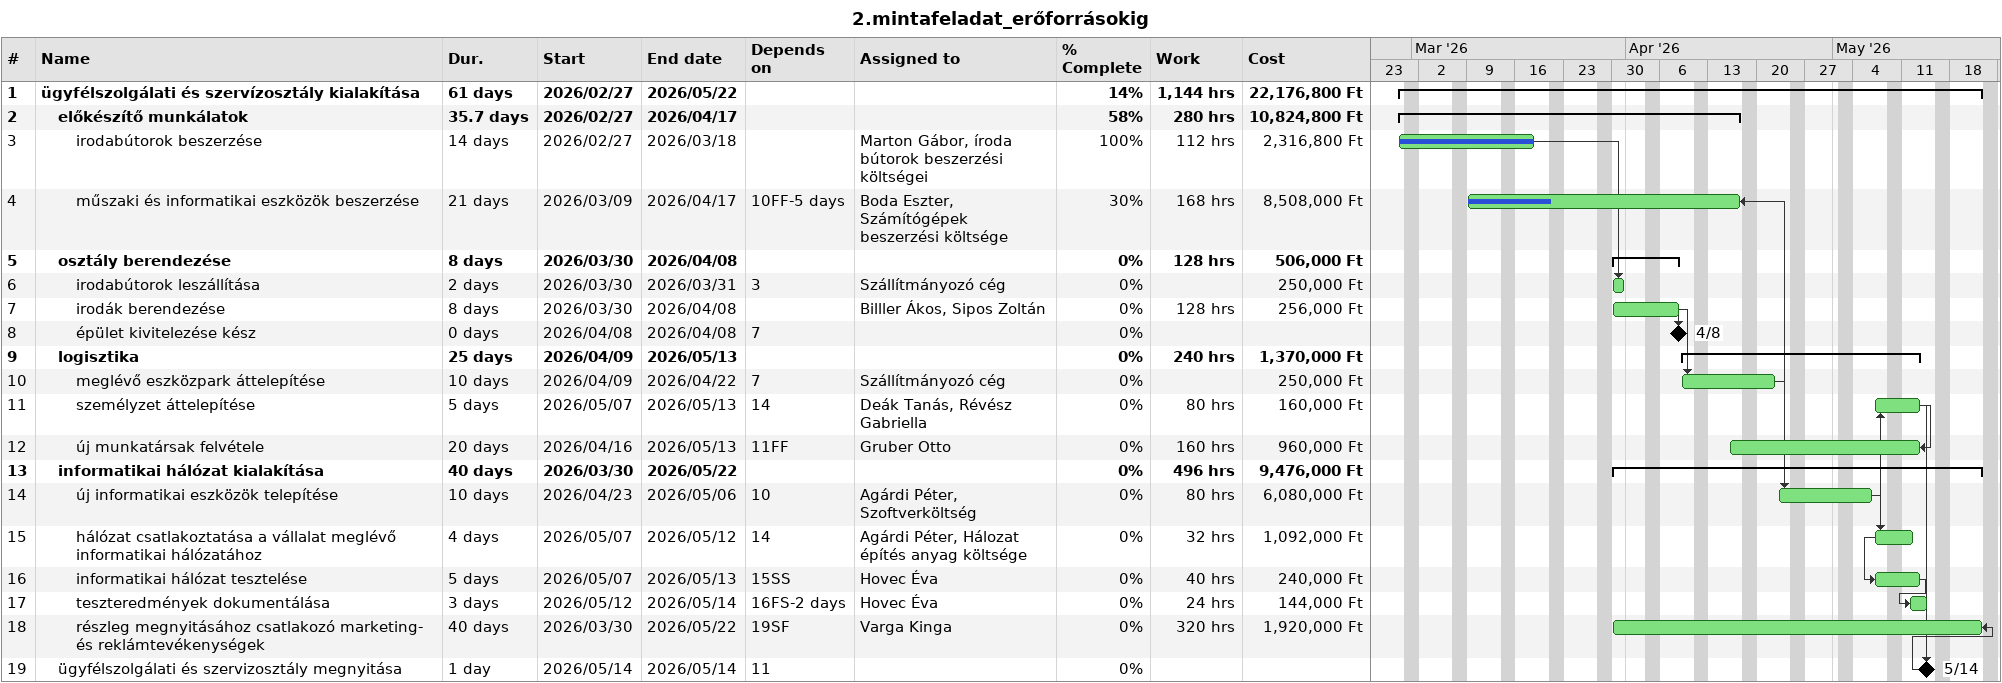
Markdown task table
2.mintafeladat_erőforrásokig

| ID | Level | Task | Duration | Start | Finish | Predecessors | Resources | % complete | Work (h) | Cost (Ft) |
|---|---|---|---|---|---|---|---|---|---|---|
| 1 | 1 | **ügyfélszolgálati és szervízosztály kialakítása** | 61d | 2026-02-27 | 2026-05-22 |  |  | 14 | 1144 | 22176800 |
| 2 | 2 | **előkészítő munkálatok** | 35.7d | 2026-02-27 | 2026-04-17 |  |  | 58 | 280 | 10824800 |
| 3 | 3 | irodabútorok beszerzése | 14d | 2026-02-27 | 2026-03-18 |  | Marton Gábor, íroda bútorok beszerzési költségei | 100 | 112 | 2316800 |
| 4 | 3 | műszaki és informatikai eszközök beszerzése | 21d | 2026-03-09 | 2026-04-17 | 10FF-5d | Boda Eszter, Számítógépek beszerzési költsége | 30 | 168 | 8508000 |
| 5 | 2 | **osztály berendezése** | 8d | 2026-03-30 | 2026-04-08 |  |  | 0 | 128 | 506000 |
| 6 | 3 | irodabútorok leszállítása | 2d | 2026-03-30 | 2026-03-31 | 3 | Szállítmányozó cég | 0 |  | 250000 |
| 7 | 3 | irodák berendezése | 8d | 2026-03-30 | 2026-04-08 |  | Billler Ákos, Sipos Zoltán | 0 | 128 | 256000 |
| 8 | 3 | épület kivitelezése kész | 0d | 2026-04-08 | 2026-04-08 | 7 |  | 0 |  |  |
| 9 | 2 | **logisztika** | 25d | 2026-04-09 | 2026-05-13 |  |  | 0 | 240 | 1370000 |
| 10 | 3 | meglévő eszközpark áttelepítése | 10d | 2026-04-09 | 2026-04-22 | 7 | Szállítmányozó cég | 0 |  | 250000 |
| 11 | 3 | személyzet áttelepítése | 5d | 2026-05-07 | 2026-05-13 | 14 | Deák Tanás, Révész Gabriella | 0 | 80 | 160000 |
| 12 | 3 | új munkatársak felvétele | 20d | 2026-04-16 | 2026-05-13 | 11FF | Gruber Otto | 0 | 160 | 960000 |
| 13 | 2 | **informatikai hálózat kialakítása** | 40d | 2026-03-30 | 2026-05-22 |  |  | 0 | 496 | 9476000 |
| 14 | 3 | új informatikai eszközök telepítése | 10d | 2026-04-23 | 2026-05-06 | 10 | Agárdi Péter, Szoftverköltség | 0 | 80 | 6080000 |
| 15 | 3 | hálózat csatlakoztatása a vállalat meglévő informatikai hálózatához | 4d | 2026-05-07 | 2026-05-12 | 14 | Agárdi Péter, Hálozat építés anyag költsége | 0 | 32 | 1092000 |
| 16 | 3 | informatikai hálózat tesztelése | 5d | 2026-05-07 | 2026-05-13 | 15SS | Hovec Éva | 0 | 40 | 240000 |
| 17 | 3 | teszteredmények dokumentálása | 3d | 2026-05-12 | 2026-05-14 | 16FS-2d | Hovec Éva | 0 | 24 | 144000 |
| 18 | 3 | részleg megnyitásához csatlakozó marketing- és reklámtevékenységek | 40d | 2026-03-30 | 2026-05-22 | 19SF | Varga Kinga | 0 | 320 | 1920000 |
| 19 | 2 | ügyfélszolgálati és szervizosztály megnyitása | 1d | 2026-05-14 | 2026-05-14 | 11 |  | 0 |  |  |
